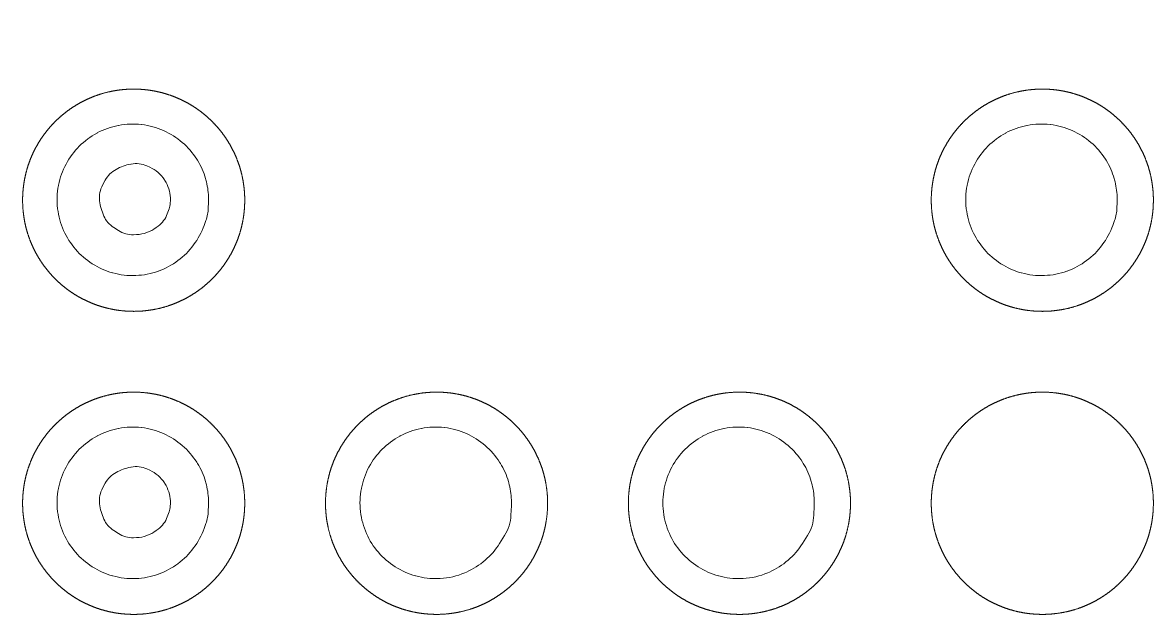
# Model space of a CAD drawing. Header units: inches. Extents: x 0 to 36, y 0 to 48.
# Drawn here: x 15.67 to 20.337, y 12.548 to 14.988 of the extents above; entities that cross this region are included whole.
import ezdxf

# ---------------------------------------------------------------- set-up
doc = ezdxf.new("R2010")
doc.units = ezdxf.units.IN
doc.header["$LTSCALE"] = 0.5
doc.header["$MEASUREMENT"] = 0
doc.layers.add('Layer 1', color=7, linetype='Continuous', lineweight=18)
doc.layers.add('None', color=7, linetype='Continuous', lineweight=5)

# ---------------------------------------------------------------- blocks, each defined once
blk = doc.blocks.new('Group-4-1')
at = {"layer": 'Layer 1'}
for points in [[(16.5869, 14.2559), (16.5868, 14.2366), (16.5846, 14.2079), (16.5813, 14.1828), (16.5767, 14.1582), (16.5707, 14.134), (16.5636, 14.1104), (16.5551, 14.0873), (16.5456, 14.0648), (16.5348, 14.043), (16.523, 14.0218), (16.5101, 14.0014), (16.4962, 13.9817), (16.4813, 13.9628), (16.4654, 13.9447), (16.4486, 13.9274), (16.4309, 13.9111), (16.4124, 13.8957), (16.3931, 13.8813), (16.373, 13.8679), (16.3522, 13.8555), (16.3307, 13.8442), (16.3085, 13.834), (16.2858, 13.825), (16.2595, 13.8163), (16.2325, 13.8092), (16.2079, 13.8043), (16.183, 13.8006), (16.1576, 13.7983), (16.1318, 13.7974), (16.106, 13.798), (16.0805, 13.7999), (16.0554, 13.8032), (16.0308, 13.8079), (16.0067, 13.8138), (15.983, 13.821), (15.96, 13.8294), (15.9375, 13.839), (15.9157, 13.8497), (15.8945, 13.8615), (15.874, 13.8744), (15.8543, 13.8884), (15.8354, 13.9033), (15.8173, 13.9192), (15.8001, 13.9359), (15.7838, 13.9536), (15.7684, 13.9721), (15.7539, 13.9914), (15.7405, 14.0115), (15.7281, 14.0323), (15.7169, 14.0538), (15.7067, 14.076), (15.6977, 14.0988), (15.6889, 14.1251), (15.6819, 14.1521), (15.6769, 14.1766), (15.6733, 14.2016), (15.671, 14.227), (15.6701, 14.2527), (15.6706, 14.2785), (15.6726, 14.304), (15.6759, 14.3291), (15.6805, 14.3537), (15.6865, 14.3779), (15.6936, 14.4015), (15.702, 14.4246), (15.7116, 14.447), (15.7224, 14.4689), (15.7342, 14.49), (15.7471, 14.5105), (15.761, 14.5302), (15.7759, 14.5491), (15.7918, 14.5672), (15.8086, 14.5844), (15.8263, 14.6008), (15.8448, 14.6162), (15.8641, 14.6306), (15.8842, 14.644), (15.905, 14.6564), (15.9265, 14.6677), (15.9487, 14.6778), (15.9714, 14.6868), (15.9977, 14.6956), (16.0247, 14.7027), (16.0492, 14.7076), (16.0742, 14.7113), (16.0996, 14.7136), (16.1254, 14.7144), (16.1512, 14.7139), (16.1767, 14.712), (16.2017, 14.7087), (16.2264, 14.704), (16.2505, 14.6981), (16.2742, 14.6909), (16.2972, 14.6825), (16.3197, 14.6729), (16.3415, 14.6622), (16.3627, 14.6504), (16.3832, 14.6375), (16.4029, 14.6235), (16.4218, 14.6086), (16.4399, 14.5927), (16.4571, 14.5759), (16.4734, 14.5583), (16.4888, 14.5398), (16.5033, 14.5204), (16.5167, 14.5004), (16.5291, 14.4796), (16.5403, 14.458), (16.5505, 14.4359), (16.5595, 14.4131), (16.5673, 14.3898), (16.5739, 14.3659), (16.5792, 14.3415), (16.5831, 14.3166), (16.5858, 14.2913), (16.5869, 14.2689), (16.5869, 14.2592), (16.5869, 14.2576), (16.5869, 14.2559)], [(20.3369, 14.2559), (20.3368, 14.2366), (20.3346, 14.2079), (20.3313, 14.1828), (20.3267, 14.1582), (20.3207, 14.134), (20.3136, 14.1104), (20.3052, 14.0873), (20.2956, 14.0648), (20.2848, 14.043), (20.273, 14.0218), (20.2601, 14.0014), (20.2462, 13.9817), (20.2313, 13.9628), (20.2154, 13.9447), (20.1986, 13.9274), (20.1809, 13.9111), (20.1624, 13.8957), (20.1431, 13.8813), (20.123, 13.8679), (20.1022, 13.8555), (20.0807, 13.8442), (20.0585, 13.834), (20.0358, 13.825), (20.0095, 13.8163), (19.9825, 13.8092), (19.958, 13.8043), (19.933, 13.8006), (19.9076, 13.7983), (19.8818, 13.7974), (19.856, 13.798), (19.8305, 13.7999), (19.8055, 13.8032), (19.7808, 13.8079), (19.7567, 13.8138), (19.733, 13.821), (19.71, 13.8294), (19.6875, 13.839), (19.6657, 13.8497), (19.6445, 13.8615), (19.624, 13.8744), (19.6043, 13.8884), (19.5854, 13.9033), (19.5673, 13.9192), (19.5501, 13.9359), (19.5338, 13.9536), (19.5184, 13.9721), (19.5039, 13.9914), (19.4905, 14.0115), (19.4781, 14.0323), (19.4669, 14.0538), (19.4567, 14.076), (19.4477, 14.0988), (19.4389, 14.1251), (19.4319, 14.1521), (19.4269, 14.1766), (19.4233, 14.2016), (19.421, 14.227), (19.4201, 14.2527), (19.4206, 14.2785), (19.4226, 14.304), (19.4259, 14.3291), (19.4305, 14.3537), (19.4365, 14.3779), (19.4436, 14.4015), (19.452, 14.4246), (19.4616, 14.447), (19.4724, 14.4689), (19.4842, 14.49), (19.4971, 14.5105), (19.511, 14.5302), (19.5259, 14.5491), (19.5418, 14.5672), (19.5586, 14.5844), (19.5763, 14.6008), (19.5948, 14.6162), (19.6141, 14.6306), (19.6342, 14.644), (19.655, 14.6564), (19.6765, 14.6677), (19.6987, 14.6778), (19.7214, 14.6868), (19.7477, 14.6956), (19.7747, 14.7027), (19.7992, 14.7076), (19.8242, 14.7113), (19.8496, 14.7136), (19.8754, 14.7144), (19.9012, 14.7139), (19.9267, 14.712), (19.9518, 14.7087), (19.9764, 14.704), (20.0005, 14.6981), (20.0242, 14.6909), (20.0472, 14.6825), (20.0697, 14.6729), (20.0915, 14.6622), (20.1127, 14.6504), (20.1332, 14.6375), (20.1529, 14.6235), (20.1718, 14.6086), (20.1899, 14.5927), (20.2071, 14.5759), (20.2234, 14.5583), (20.2388, 14.5398), (20.2533, 14.5204), (20.2667, 14.5004), (20.2791, 14.4796), (20.2903, 14.458), (20.3005, 14.4359), (20.3095, 14.4131), (20.3173, 14.3898), (20.3239, 14.3659), (20.3292, 14.3415), (20.3331, 14.3166), (20.3358, 14.2913), (20.3369, 14.2689), (20.3369, 14.2592), (20.3369, 14.2576), (20.3369, 14.2559)], [(16.5869, 13.0059), (16.5868, 12.9866), (16.5846, 12.9579), (16.5813, 12.9328), (16.5767, 12.9082), (16.5707, 12.884), (16.5636, 12.8604), (16.5551, 12.8373), (16.5456, 12.8148), (16.5348, 12.793), (16.523, 12.7718), (16.5101, 12.7514), (16.4962, 12.7317), (16.4813, 12.7128), (16.4654, 12.6947), (16.4486, 12.6774), (16.4309, 12.6611), (16.4124, 12.6457), (16.3931, 12.6313), (16.373, 12.6179), (16.3522, 12.6055), (16.3307, 12.5942), (16.3085, 12.584), (16.2858, 12.575), (16.2595, 12.5663), (16.2325, 12.5592), (16.2079, 12.5543), (16.183, 12.5506), (16.1576, 12.5483), (16.1318, 12.5474), (16.106, 12.548), (16.0805, 12.5499), (16.0554, 12.5532), (16.0308, 12.5579), (16.0067, 12.5638), (15.983, 12.571), (15.96, 12.5794), (15.9375, 12.589), (15.9157, 12.5997), (15.8945, 12.6115), (15.874, 12.6244), (15.8543, 12.6384), (15.8354, 12.6533), (15.8173, 12.6692), (15.8001, 12.6859), (15.7838, 12.7036), (15.7684, 12.7221), (15.7539, 12.7414), (15.7405, 12.7615), (15.7281, 12.7823), (15.7169, 12.8038), (15.7067, 12.826), (15.6977, 12.8488), (15.6889, 12.8751), (15.6819, 12.9021), (15.6769, 12.9266), (15.6733, 12.9516), (15.671, 12.977), (15.6701, 13.0027), (15.6706, 13.0285), (15.6726, 13.054), (15.6759, 13.0791), (15.6805, 13.1037), (15.6865, 13.1279), (15.6936, 13.1515), (15.702, 13.1746), (15.7116, 13.197), (15.7224, 13.2189), (15.7342, 13.24), (15.7471, 13.2605), (15.761, 13.2802), (15.7759, 13.2991), (15.7918, 13.3172), (15.8086, 13.3344), (15.8263, 13.3508), (15.8448, 13.3662), (15.8641, 13.3806), (15.8842, 13.394), (15.905, 13.4064), (15.9265, 13.4177), (15.9487, 13.4278), (15.9714, 13.4368), (15.9977, 13.4456), (16.0247, 13.4527), (16.0492, 13.4576), (16.0742, 13.4613), (16.0996, 13.4636), (16.1254, 13.4644), (16.1512, 13.4639), (16.1767, 13.462), (16.2017, 13.4587), (16.2264, 13.454), (16.2505, 13.4481), (16.2742, 13.4409), (16.2972, 13.4325), (16.3197, 13.4229), (16.3415, 13.4122), (16.3627, 13.4004), (16.3832, 13.3875), (16.4029, 13.3735), (16.4218, 13.3586), (16.4399, 13.3427), (16.4571, 13.3259), (16.4734, 13.3083), (16.4888, 13.2898), (16.5033, 13.2704), (16.5167, 13.2504), (16.5291, 13.2295), (16.5403, 13.208), (16.5505, 13.1859), (16.5595, 13.1631), (16.5673, 13.1398), (16.5739, 13.1159), (16.5792, 13.0915), (16.5831, 13.0666), (16.5858, 13.0413), (16.5869, 13.0189), (16.5869, 13.0092), (16.5869, 13.0076), (16.5869, 13.0059)], [(17.8369, 13.0059), (17.8368, 12.9866), (17.8346, 12.9579), (17.8313, 12.9328), (17.8267, 12.9082), (17.8207, 12.884), (17.8136, 12.8604), (17.8052, 12.8373), (17.7956, 12.8148), (17.7848, 12.793), (17.773, 12.7718), (17.7601, 12.7514), (17.7462, 12.7317), (17.7313, 12.7128), (17.7154, 12.6947), (17.6986, 12.6774), (17.6809, 12.6611), (17.6624, 12.6457), (17.6431, 12.6313), (17.623, 12.6179), (17.6022, 12.6055), (17.5807, 12.5942), (17.5585, 12.584), (17.5358, 12.575), (17.5095, 12.5663), (17.4825, 12.5592), (17.458, 12.5543), (17.433, 12.5506), (17.4076, 12.5483), (17.3818, 12.5474), (17.356, 12.548), (17.3305, 12.5499), (17.3054, 12.5532), (17.2808, 12.5579), (17.2567, 12.5638), (17.233, 12.571), (17.21, 12.5794), (17.1875, 12.589), (17.1657, 12.5997), (17.1445, 12.6115), (17.124, 12.6244), (17.1043, 12.6384), (17.0854, 12.6533), (17.0673, 12.6692), (17.0501, 12.6859), (17.0338, 12.7036), (17.0184, 12.7221), (17.0039, 12.7414), (16.9905, 12.7615), (16.9781, 12.7823), (16.9669, 12.8038), (16.9567, 12.826), (16.9477, 12.8488), (16.9389, 12.8751), (16.9319, 12.9021), (16.9269, 12.9266), (16.9233, 12.9516), (16.921, 12.977), (16.9201, 13.0027), (16.9206, 13.0285), (16.9226, 13.054), (16.9259, 13.0791), (16.9305, 13.1037), (16.9365, 13.1279), (16.9436, 13.1515), (16.952, 13.1746), (16.9616, 13.197), (16.9724, 13.2189), (16.9842, 13.24), (16.9971, 13.2605), (17.011, 13.2802), (17.0259, 13.2991), (17.0418, 13.3172), (17.0586, 13.3344), (17.0763, 13.3508), (17.0948, 13.3662), (17.1141, 13.3806), (17.1342, 13.394), (17.155, 13.4064), (17.1765, 13.4177), (17.1987, 13.4278), (17.2214, 13.4368), (17.2477, 13.4456), (17.2747, 13.4527), (17.2992, 13.4576), (17.3242, 13.4613), (17.3496, 13.4636), (17.3754, 13.4644), (17.4012, 13.4639), (17.4267, 13.462), (17.4517, 13.4587), (17.4764, 13.454), (17.5005, 13.4481), (17.5242, 13.4409), (17.5472, 13.4325), (17.5697, 13.4229), (17.5915, 13.4122), (17.6127, 13.4004), (17.6332, 13.3875), (17.6529, 13.3735), (17.6718, 13.3586), (17.6899, 13.3427), (17.7071, 13.3259), (17.7234, 13.3083), (17.7388, 13.2898), (17.7533, 13.2704), (17.7667, 13.2504), (17.7791, 13.2295), (17.7903, 13.208), (17.8005, 13.1859), (17.8095, 13.1631), (17.8173, 13.1398), (17.8239, 13.1159), (17.8292, 13.0915), (17.8331, 13.0666), (17.8358, 13.0413), (17.8369, 13.0189), (17.8369, 13.0092), (17.8369, 13.0076), (17.8369, 13.0059)], [(19.0869, 13.0059), (19.0868, 12.9866), (19.0846, 12.9579), (19.0813, 12.9328), (19.0767, 12.9082), (19.0707, 12.884), (19.0636, 12.8604), (19.0552, 12.8373), (19.0456, 12.8148), (19.0348, 12.793), (19.023, 12.7718), (19.0101, 12.7514), (18.9962, 12.7317), (18.9813, 12.7128), (18.9654, 12.6947), (18.9486, 12.6774), (18.9309, 12.6611), (18.9124, 12.6457), (18.8931, 12.6313), (18.873, 12.6179), (18.8522, 12.6055), (18.8307, 12.5942), (18.8085, 12.584), (18.7858, 12.575), (18.7595, 12.5663), (18.7325, 12.5592), (18.708, 12.5543), (18.683, 12.5506), (18.6576, 12.5483), (18.6318, 12.5474), (18.606, 12.548), (18.5805, 12.5499), (18.5555, 12.5532), (18.5308, 12.5579), (18.5067, 12.5638), (18.483, 12.571), (18.46, 12.5794), (18.4375, 12.589), (18.4157, 12.5997), (18.3945, 12.6115), (18.374, 12.6244), (18.3543, 12.6384), (18.3354, 12.6533), (18.3173, 12.6692), (18.3001, 12.6859), (18.2838, 12.7036), (18.2684, 12.7221), (18.2539, 12.7414), (18.2405, 12.7615), (18.2281, 12.7823), (18.2169, 12.8038), (18.2067, 12.826), (18.1977, 12.8488), (18.1889, 12.8751), (18.1819, 12.9021), (18.1769, 12.9266), (18.1733, 12.9516), (18.171, 12.977), (18.1701, 13.0027), (18.1706, 13.0285), (18.1726, 13.054), (18.1759, 13.0791), (18.1805, 13.1037), (18.1865, 13.1279), (18.1936, 13.1515), (18.202, 13.1746), (18.2116, 13.197), (18.2224, 13.2189), (18.2342, 13.24), (18.2471, 13.2605), (18.261, 13.2802), (18.2759, 13.2991), (18.2918, 13.3172), (18.3086, 13.3344), (18.3263, 13.3508), (18.3448, 13.3662), (18.3641, 13.3806), (18.3842, 13.394), (18.405, 13.4064), (18.4265, 13.4177), (18.4487, 13.4278), (18.4714, 13.4368), (18.4977, 13.4456), (18.5247, 13.4527), (18.5492, 13.4576), (18.5742, 13.4613), (18.5996, 13.4636), (18.6254, 13.4644), (18.6512, 13.4639), (18.6767, 13.462), (18.7017, 13.4587), (18.7264, 13.454), (18.7505, 13.4481), (18.7742, 13.4409), (18.7972, 13.4325), (18.8197, 13.4229), (18.8415, 13.4122), (18.8627, 13.4004), (18.8832, 13.3875), (18.9029, 13.3735), (18.9218, 13.3586), (18.9399, 13.3427), (18.9571, 13.3259), (18.9734, 13.3083), (18.9888, 13.2898), (19.0033, 13.2704), (19.0167, 13.2504), (19.0291, 13.2295), (19.0403, 13.208), (19.0505, 13.1859), (19.0595, 13.1631), (19.0673, 13.1398), (19.0739, 13.1159), (19.0792, 13.0915), (19.0831, 13.0666), (19.0858, 13.0413), (19.0869, 13.0189), (19.0869, 13.0092), (19.0869, 13.0076), (19.0869, 13.0059)], [(20.3369, 13.0059), (20.3368, 12.9866), (20.3346, 12.9579), (20.3313, 12.9328), (20.3267, 12.9082), (20.3207, 12.884), (20.3136, 12.8604), (20.3052, 12.8373), (20.2956, 12.8148), (20.2848, 12.793), (20.273, 12.7718), (20.2601, 12.7514), (20.2462, 12.7317), (20.2313, 12.7128), (20.2154, 12.6947), (20.1986, 12.6774), (20.1809, 12.6611), (20.1624, 12.6457), (20.1431, 12.6313), (20.123, 12.6179), (20.1022, 12.6055), (20.0807, 12.5942), (20.0585, 12.584), (20.0358, 12.575), (20.0095, 12.5663), (19.9825, 12.5592), (19.958, 12.5543), (19.933, 12.5506), (19.9076, 12.5483), (19.8818, 12.5474), (19.856, 12.548), (19.8305, 12.5499), (19.8055, 12.5532), (19.7808, 12.5579), (19.7567, 12.5638), (19.733, 12.571), (19.71, 12.5794), (19.6875, 12.589), (19.6657, 12.5997), (19.6445, 12.6115), (19.624, 12.6244), (19.6043, 12.6384), (19.5854, 12.6533), (19.5673, 12.6692), (19.5501, 12.6859), (19.5338, 12.7036), (19.5184, 12.7221), (19.5039, 12.7414), (19.4905, 12.7615), (19.4781, 12.7823), (19.4669, 12.8038), (19.4567, 12.826), (19.4477, 12.8488), (19.4389, 12.8751), (19.4319, 12.9021), (19.4269, 12.9266), (19.4233, 12.9516), (19.421, 12.977), (19.4201, 13.0027), (19.4206, 13.0285), (19.4226, 13.054), (19.4259, 13.0791), (19.4305, 13.1037), (19.4365, 13.1279), (19.4436, 13.1515), (19.452, 13.1746), (19.4616, 13.197), (19.4724, 13.2189), (19.4842, 13.24), (19.4971, 13.2605), (19.511, 13.2802), (19.5259, 13.2991), (19.5418, 13.3172), (19.5586, 13.3344), (19.5763, 13.3508), (19.5948, 13.3662), (19.6141, 13.3806), (19.6342, 13.394), (19.655, 13.4064), (19.6765, 13.4177), (19.6987, 13.4278), (19.7214, 13.4368), (19.7477, 13.4456), (19.7747, 13.4527), (19.7992, 13.4576), (19.8242, 13.4613), (19.8496, 13.4636), (19.8754, 13.4644), (19.9012, 13.4639), (19.9267, 13.462), (19.9518, 13.4587), (19.9764, 13.454), (20.0005, 13.4481), (20.0242, 13.4409), (20.0472, 13.4325), (20.0697, 13.4229), (20.0915, 13.4122), (20.1127, 13.4004), (20.1332, 13.3875), (20.1529, 13.3735), (20.1718, 13.3586), (20.1899, 13.3427), (20.2071, 13.3259), (20.2234, 13.3083), (20.2388, 13.2898), (20.2533, 13.2704), (20.2667, 13.2504), (20.2791, 13.2295), (20.2903, 13.208), (20.3005, 13.1859), (20.3095, 13.1631), (20.3173, 13.1398), (20.3239, 13.1159), (20.3292, 13.0915), (20.3331, 13.0666), (20.3358, 13.0413), (20.3369, 13.0189), (20.3369, 13.0092), (20.3369, 13.0076), (20.3369, 13.0059)]]:
    blk.add_open_spline(points, degree=2, knots=[0, 0, 0, 1, 2, 3, 4, 5, 6, 7, 8, 9, 10, 11, 12, 13, 14, 15, 16, 17, 18, 19, 20, 21, 22, 23, 24, 25, 26, 27, 28, 29, 30, 31, 32, 33, 34, 35, 36, 37, 38, 39, 40, 41, 42, 43, 44, 45, 46, 47, 48, 49, 50, 51, 52, 53, 54, 55, 56, 57, 58, 59, 60, 61, 62, 63, 64, 65, 66, 67, 68, 69, 70, 71, 72, 73, 74, 75, 76, 77, 78, 79, 80, 81, 82, 83, 84, 85, 86, 87, 88, 89, 90, 91, 92, 93, 94, 95, 96, 97, 98, 99, 100, 101, 102, 103, 104, 105, 106, 107, 108, 109, 110, 111, 112, 113, 114, 115, 116, 116, 117, 117, 117], dxfattribs=at)
blk = doc.blocks.new('Group-5-1')
at = {"layer": 'Layer 1', "flags": 128}
for points in [[(17.6876, 18.0077, -0.009593), (17.6874, 17.9955), (17.6866, 17.9745, -0.076643), (17.6764, 17.922), (17.6693, 17.9021, -0.074113), (17.626, 17.8215, -0.072699), (17.5613, 17.7567, -0.074336), (17.4806, 17.7135), (17.4797, 17.7132, -0.076296), (17.388, 17.6954), (17.3864, 17.6954, -0.077041), (17.2929, 17.7062), (17.2918, 17.7065, -0.074777), (17.2079, 17.7437), (17.2077, 17.7439, -0.072803), (17.1385, 17.8036, -0.073652), (17.0895, 17.8808), (17.0893, 17.8814, -0.075955), (17.0648, 17.9708), (17.0646, 17.9722, -0.077126), (17.0683, 18.0669), (17.0685, 18.0682, -0.075455), (17.0995, 18.155), (17.0997, 18.1553, -0.073082), (17.1542, 18.2286, -0.073129), (17.2275, 18.2831), (17.2279, 18.2834, -0.075571), (17.3147, 18.3143), (17.316, 18.3146, -0.076967), (17.4107, 18.3182), (17.4122, 18.318, -0.076104), (17.5015, 18.2935), (17.5021, 18.2932, -0.07351), (17.5793, 18.2442, -0.072905), (17.639, 18.175), (17.6419, 18.1706, -0.074739), (17.675, 18.0958), (17.6765, 18.0906, -0.057548), (17.6874, 18.0199), (17.6874, 18.0199, -0.009604), (17.6876, 18.0077)], [(18.9376, 18.0077, -0.010798), (18.9374, 17.9955), (18.9357, 17.9563, -0.13115), (18.9095, 17.8729), (18.8889, 17.8404, -0.073465), (18.8292, 17.7711, -0.073861), (18.752, 17.7221), (18.7456, 17.7193, -0.094966), (18.6439, 17.6957), (18.6364, 17.6954, -0.077073), (18.5429, 17.7062), (18.5417, 17.7065, -0.074783), (18.4579, 17.7437), (18.4577, 17.7439, -0.072812), (18.3885, 17.8036, -0.073656), (18.3395, 17.8808), (18.3393, 17.8814, -0.075947), (18.3148, 17.9708), (18.3146, 17.9722, -0.077112), (18.3183, 18.0669), (18.3185, 18.0682, -0.075451), (18.3495, 18.155), (18.3497, 18.1553, -0.073088), (18.4042, 18.2286, -0.07314), (18.4775, 18.2831), (18.4779, 18.2834, -0.07557), (18.5647, 18.3143), (18.566, 18.3146, -0.076968), (18.6607, 18.3182), (18.6622, 18.318, -0.076104), (18.7515, 18.2935), (18.7521, 18.2932, -0.073501), (18.8293, 18.2442, -0.072898), (18.889, 18.175), (18.8918, 18.1706, -0.074741), (18.925, 18.0958), (18.9265, 18.0906, -0.057557), (18.9374, 18.0199), (18.9374, 18.0199, -0.009606), (18.9376, 18.0077)], [(16.4376, 16.7577, -0.009593), (16.4374, 16.7455), (16.4366, 16.7245, -0.076643), (16.4264, 16.672), (16.4193, 16.6521, -0.074113), (16.376, 16.5715, -0.072699), (16.3113, 16.5067, -0.074336), (16.2306, 16.4635), (16.2297, 16.4632, -0.076296), (16.138, 16.4454), (16.1364, 16.4454, -0.077041), (16.0429, 16.4562), (16.0417, 16.4565, -0.074777), (15.9579, 16.4937), (15.9577, 16.4939, -0.072803), (15.8885, 16.5536, -0.073652), (15.8395, 16.6308), (15.8393, 16.6314, -0.075955), (15.8148, 16.7208), (15.8146, 16.7222, -0.077126), (15.8183, 16.8169), (15.8185, 16.8182, -0.075455), (15.8495, 16.905), (15.8497, 16.9053, -0.073082), (15.9042, 16.9786, -0.073129), (15.9775, 17.0331), (15.9779, 17.0334, -0.075571), (16.0647, 17.0643), (16.066, 17.0646, -0.076967), (16.1607, 17.0682), (16.1622, 17.068, -0.076104), (16.2515, 17.0435), (16.2521, 17.0432, -0.07351), (16.3293, 16.9942, -0.072905), (16.389, 16.925), (16.3919, 16.9206, -0.074739), (16.425, 16.8458), (16.4265, 16.8406, -0.057548), (16.4374, 16.7699), (16.4374, 16.7699, -0.009604), (16.4376, 16.7577)], [(20.1876, 16.7577, -0.010798), (20.1874, 16.7455), (20.1857, 16.7063, -0.13115), (20.1595, 16.6229), (20.1389, 16.5904, -0.073465), (20.0792, 16.5211, -0.073861), (20.002, 16.4721), (19.9956, 16.4693, -0.094966), (19.8939, 16.4457), (19.8864, 16.4454, -0.077085), (19.7929, 16.4562), (19.7918, 16.4565, -0.07477), (19.7079, 16.4937), (19.7077, 16.4939, -0.072793), (19.6385, 16.5536, -0.073649), (19.5895, 16.6308), (19.5893, 16.6314, -0.075963), (19.5648, 16.7208), (19.5646, 16.7222, -0.07714), (19.5683, 16.8169), (19.5685, 16.8182, -0.075459), (19.5995, 16.905), (19.5997, 16.9053, -0.073077), (19.6542, 16.9786, -0.07312), (19.7275, 17.0331), (19.7279, 17.0334, -0.075567), (19.8147, 17.0643), (19.816, 17.0646, -0.076977), (19.9107, 17.0682), (19.9122, 17.068, -0.076103), (20.0015, 17.0435), (20.0021, 17.0432, -0.073501), (20.0793, 16.9942, -0.072898), (20.139, 16.925), (20.1418, 16.9206, -0.074741), (20.175, 16.8458), (20.1765, 16.8406, -0.057557), (20.1874, 16.7699), (20.1874, 16.7699, -0.009606), (20.1876, 16.7577)], [(16.4376, 15.5077, -0.010793), (16.4374, 15.4955), (16.4357, 15.4563, -0.131142), (16.4095, 15.3729), (16.3889, 15.3404, -0.073474), (16.3292, 15.2711, -0.073871), (16.252, 15.2221), (16.2456, 15.2193, -0.094961), (16.1439, 15.1957), (16.1364, 15.1954, -0.077078), (16.0429, 15.2062), (16.0417, 15.2065, -0.074777), (15.9579, 15.2437), (15.9577, 15.2439, -0.072803), (15.8885, 15.3036, -0.073652), (15.8395, 15.3808), (15.8393, 15.3814, -0.075955), (15.8148, 15.4708), (15.8146, 15.4722, -0.077126), (15.8183, 15.5669), (15.8185, 15.5682, -0.075455), (15.8495, 15.655), (15.8497, 15.6553, -0.073082), (15.9042, 15.7286, -0.073129), (15.9775, 15.7831), (15.9779, 15.7834, -0.075571), (16.0647, 15.8143), (16.066, 15.8146, -0.076967), (16.1607, 15.8182), (16.1622, 15.818, -0.076104), (16.2515, 15.7935), (16.2521, 15.7932, -0.07351), (16.3293, 15.7442, -0.072905), (16.389, 15.675), (16.3919, 15.6706, -0.074739), (16.425, 15.5958), (16.4265, 15.5906, -0.057548), (16.4374, 15.5199), (16.4374, 15.5199, -0.009604), (16.4376, 15.5077)], [(17.6876, 15.5077, -0.009593), (17.6874, 15.4955), (17.6866, 15.4745, -0.076643), (17.6764, 15.422), (17.6693, 15.4021, -0.074113), (17.626, 15.3215, -0.072699), (17.5613, 15.2567, -0.074336), (17.4806, 15.2135), (17.4797, 15.2132, -0.076296), (17.388, 15.1954), (17.3864, 15.1954, -0.077041), (17.2929, 15.2062), (17.2918, 15.2065, -0.074777), (17.2079, 15.2437), (17.2077, 15.2439, -0.072803), (17.1385, 15.3036, -0.073652), (17.0895, 15.3808), (17.0893, 15.3814, -0.075955), (17.0648, 15.4708), (17.0646, 15.4722, -0.077126), (17.0683, 15.5669), (17.0685, 15.5682, -0.075455), (17.0995, 15.655), (17.0997, 15.6553, -0.073082), (17.1542, 15.7286, -0.073129), (17.2275, 15.7831), (17.2279, 15.7834, -0.075571), (17.3147, 15.8143), (17.316, 15.8146, -0.076967), (17.4107, 15.8182), (17.4122, 15.818, -0.076104), (17.5015, 15.7935), (17.5021, 15.7932, -0.07351), (17.5793, 15.7442, -0.072905), (17.639, 15.675), (17.6419, 15.6706, -0.074739), (17.675, 15.5958), (17.6765, 15.5906, -0.057548), (17.6874, 15.5199), (17.6874, 15.5199, -0.009604), (17.6876, 15.5077)], [(18.9376, 15.5077, -0.009595), (18.9374, 15.4955), (18.9366, 15.4745, -0.076653), (18.9264, 15.422), (18.9193, 15.4021, -0.074112), (18.876, 15.3215, -0.072691), (18.8113, 15.2567, -0.074327), (18.7306, 15.2135), (18.7297, 15.2132, -0.076302), (18.638, 15.1954), (18.6364, 15.1954, -0.077036), (18.5429, 15.2062), (18.5417, 15.2065, -0.074783), (18.4579, 15.2437), (18.4577, 15.2439, -0.072812), (18.3885, 15.3036, -0.073656), (18.3395, 15.3808), (18.3393, 15.3814, -0.075947), (18.3148, 15.4708), (18.3146, 15.4722, -0.077112), (18.3183, 15.5669), (18.3185, 15.5682, -0.075451), (18.3495, 15.655), (18.3497, 15.6553, -0.073088), (18.4042, 15.7286, -0.07314), (18.4775, 15.7831), (18.4779, 15.7834, -0.07557), (18.5647, 15.8143), (18.566, 15.8146, -0.076968), (18.6607, 15.8182), (18.6622, 15.818, -0.076104), (18.7515, 15.7935), (18.7521, 15.7932, -0.073501), (18.8293, 15.7442, -0.072898), (18.889, 15.675), (18.8918, 15.6706, -0.074741), (18.925, 15.5958), (18.9265, 15.5906, -0.057557), (18.9374, 15.5199), (18.9374, 15.5199, -0.009606), (18.9376, 15.5077)], [(16.4376, 14.2577, -0.009593), (16.4374, 14.2455), (16.4366, 14.2245, -0.076643), (16.4264, 14.172), (16.4193, 14.1521, -0.074113), (16.376, 14.0715, -0.072699), (16.3113, 14.0067, -0.074336), (16.2306, 13.9635), (16.2297, 13.9632, -0.076296), (16.138, 13.9454), (16.1364, 13.9454, -0.077041), (16.0429, 13.9562), (16.0417, 13.9565, -0.074777), (15.9579, 13.9937), (15.9577, 13.9939, -0.072803), (15.8885, 14.0536, -0.073652), (15.8395, 14.1308), (15.8393, 14.1314, -0.075955), (15.8148, 14.2208), (15.8146, 14.2222, -0.077126), (15.8183, 14.3169), (15.8185, 14.3182, -0.075455), (15.8495, 14.405), (15.8497, 14.4053, -0.073082), (15.9042, 14.4786, -0.073129), (15.9775, 14.5331), (15.9779, 14.5334, -0.075571), (16.0647, 14.5643), (16.066, 14.5646, -0.076967), (16.1607, 14.5682), (16.1622, 14.568, -0.076104), (16.2515, 14.5435), (16.2521, 14.5432, -0.07351), (16.3293, 14.4942, -0.072905), (16.389, 14.425), (16.3919, 14.4206, -0.074739), (16.425, 14.3458), (16.4265, 14.3406, -0.057548), (16.4374, 14.2699), (16.4374, 14.2699, -0.009604), (16.4376, 14.2577)], [(20.1876, 14.2577, -0.009595), (20.1874, 14.2455), (20.1866, 14.2245, -0.076653), (20.1764, 14.172), (20.1693, 14.1521, -0.074112), (20.126, 14.0715, -0.072691), (20.0613, 14.0067, -0.074327), (19.9806, 13.9635), (19.9797, 13.9632, -0.076302), (19.888, 13.9454), (19.8864, 13.9454, -0.077048), (19.7929, 13.9562), (19.7918, 13.9565, -0.07477), (19.7079, 13.9937), (19.7077, 13.9939, -0.072793), (19.6385, 14.0536, -0.073649), (19.5895, 14.1308), (19.5893, 14.1314, -0.075963), (19.5648, 14.2208), (19.5646, 14.2222, -0.07714), (19.5683, 14.3169), (19.5685, 14.3182, -0.075459), (19.5995, 14.405), (19.5997, 14.4053, -0.073077), (19.6542, 14.4786, -0.07312), (19.7275, 14.5331), (19.7279, 14.5334, -0.075567), (19.8147, 14.5643), (19.816, 14.5646, -0.076977), (19.9107, 14.5682), (19.9122, 14.568, -0.076103), (20.0015, 14.5435), (20.0021, 14.5432, -0.073501), (20.0793, 14.4942, -0.072898), (20.139, 14.425), (20.1418, 14.4206, -0.074741), (20.175, 14.3458), (20.1765, 14.3406, -0.057557), (20.1874, 14.2699), (20.1874, 14.2699, -0.009606), (20.1876, 14.2577)], [(16.4376, 13.0077, -0.009593), (16.4374, 12.9955), (16.4366, 12.9745, -0.076643), (16.4264, 12.922), (16.4193, 12.9021, -0.074113), (16.376, 12.8215, -0.072699), (16.3113, 12.7567, -0.074336), (16.2306, 12.7135), (16.2297, 12.7132, -0.076296), (16.138, 12.6954), (16.1364, 12.6954, -0.077041), (16.0429, 12.7062), (16.0417, 12.7065, -0.074777), (15.9579, 12.7437), (15.9577, 12.7439, -0.072803), (15.8885, 12.8036, -0.073652), (15.8395, 12.8808), (15.8393, 12.8814, -0.075955), (15.8148, 12.9708), (15.8146, 12.9722, -0.077126), (15.8183, 13.0669), (15.8185, 13.0682, -0.075455), (15.8495, 13.155), (15.8497, 13.1553, -0.073082), (15.9042, 13.2286, -0.073129), (15.9775, 13.2831), (15.9779, 13.2834, -0.075571), (16.0647, 13.3143), (16.066, 13.3146, -0.076967), (16.1607, 13.3182), (16.1622, 13.318, -0.076104), (16.2515, 13.2935), (16.2521, 13.2932, -0.07351), (16.3293, 13.2442, -0.072905), (16.389, 13.175), (16.3919, 13.1706, -0.074739), (16.425, 13.0958), (16.4265, 13.0906, -0.057548), (16.4374, 13.0199), (16.4374, 13.0199, -0.009604), (16.4376, 13.0077)], [(17.6876, 13.0077, -0.010793), (17.6874, 12.9955), (17.6857, 12.9563, -0.131142), (17.6595, 12.8729), (17.6389, 12.8403, -0.073474), (17.5792, 12.7711, -0.073871), (17.502, 12.7221), (17.4956, 12.7193, -0.094961), (17.3939, 12.6957), (17.3864, 12.6954, -0.077078), (17.2929, 12.7062), (17.2918, 12.7065, -0.074777), (17.2079, 12.7437), (17.2077, 12.7439, -0.072803), (17.1385, 12.8036, -0.073652), (17.0895, 12.8808), (17.0893, 12.8814, -0.075955), (17.0648, 12.9708), (17.0646, 12.9722, -0.077126), (17.0683, 13.0669), (17.0685, 13.0682, -0.075455), (17.0995, 13.155), (17.0997, 13.1553, -0.073082), (17.1542, 13.2286, -0.073129), (17.2275, 13.2831), (17.2279, 13.2834, -0.075571), (17.3147, 13.3143), (17.316, 13.3146, -0.076967), (17.4107, 13.3182), (17.4122, 13.318, -0.076104), (17.5015, 13.2935), (17.5021, 13.2932, -0.07351), (17.5793, 13.2442, -0.072905), (17.639, 13.175), (17.6419, 13.1706, -0.074739), (17.675, 13.0958), (17.6765, 13.0906, -0.057548), (17.6874, 13.0199), (17.6874, 13.0199, -0.009604), (17.6876, 13.0077)], [(18.9376, 13.0077, -0.010798), (18.9374, 12.9955), (18.9357, 12.9563, -0.13115), (18.9095, 12.8729), (18.8889, 12.8403, -0.073465), (18.8292, 12.7711, -0.073861), (18.752, 12.7221), (18.7456, 12.7193, -0.094966), (18.6439, 12.6957), (18.6364, 12.6954, -0.077073), (18.5429, 12.7062), (18.5417, 12.7065, -0.074783), (18.4579, 12.7437), (18.4577, 12.7439, -0.072812), (18.3885, 12.8036, -0.073656), (18.3395, 12.8808), (18.3393, 12.8814, -0.075947), (18.3148, 12.9708), (18.3146, 12.9722, -0.077112), (18.3183, 13.0669), (18.3185, 13.0682, -0.075451), (18.3495, 13.155), (18.3497, 13.1553, -0.073088), (18.4042, 13.2286, -0.07314), (18.4775, 13.2831), (18.4779, 13.2834, -0.07557), (18.5647, 13.3143), (18.566, 13.3146, -0.076968), (18.6607, 13.3182), (18.6622, 13.318, -0.076104), (18.7515, 13.2935), (18.7521, 13.2932, -0.073501), (18.8293, 13.2442, -0.072898), (18.889, 13.175), (18.8918, 13.1706, -0.074741), (18.925, 13.0958), (18.9265, 13.0906, -0.057557), (18.9374, 13.0199), (18.9374, 13.0199, -0.009606), (18.9376, 13.0077)]]:
    blk.add_lwpolyline(points, format="xyb", dxfattribs=at)

msp = doc.modelspace()

# ---------------------------------------------------------------- linework, layer by layer
at = {"layer": 'Layer 1', "flags": 128}
for points in [[(16.28, 14.2598, -0.00963), (16.2799, 14.2541), (16.2795, 14.2443, -0.078214), (16.2747, 14.2199), (16.2673, 14.1998, -0.145327), (16.2299, 14.1494), (16.2213, 14.143, -0.074856), (16.1829, 14.1224, -0.077099), (16.1402, 14.1141), (16.1282, 14.1137, -0.152721), (16.0656, 14.1308), (16.0466, 14.143, -0.145688), (16.0054, 14.1908, -0.077317), (15.9882, 14.2536), (15.988, 14.2547, -0.153692), (16.0004, 14.3185), (16.0113, 14.3386, -0.145458), (16.0558, 14.3831, -0.076922), (16.1169, 14.4049), (16.1181, 14.4051, -0.153751), (16.1827, 14.3976), (16.1957, 14.3918, -0.147231), (16.256, 14.3397), (16.2574, 14.3374, -0.131659), (16.2799, 14.2655), (16.2799, 14.2655, -0.010391), (16.28, 14.2598)], [(16.28, 13.0098, -0.00963), (16.2799, 13.0041), (16.2795, 12.9943, -0.078214), (16.2747, 12.9699), (16.2673, 12.9498, -0.145327), (16.2299, 12.8994), (16.2213, 12.893, -0.074856), (16.1829, 12.8724, -0.077099), (16.1402, 12.8641), (16.1282, 12.8637, -0.152721), (16.0656, 12.8808), (16.0466, 12.893, -0.145688), (16.0054, 12.9408, -0.077317), (15.9882, 13.0036), (15.988, 13.0047, -0.153692), (16.0004, 13.0685), (16.0113, 13.0886, -0.145458), (16.0558, 13.1331, -0.076922), (16.1169, 13.1549), (16.1181, 13.1551, -0.153751), (16.1827, 13.1476), (16.1957, 13.1418, -0.147231), (16.256, 13.0897), (16.2574, 13.0874, -0.131659), (16.2799, 13.0155), (16.2799, 13.0155, -0.010391), (16.28, 13.0098)]]:
    msp.add_lwpolyline(points, format="xyb", dxfattribs=at)

# ---------------------------------------------------------------- block references
at = {"layer": 'None', "color": 7}
for name in ['Group-4-1', 'Group-5-1']:
    msp.add_blockref(name, (0, 0), dxfattribs=at)

doc.saveas('drawing.dxf')
